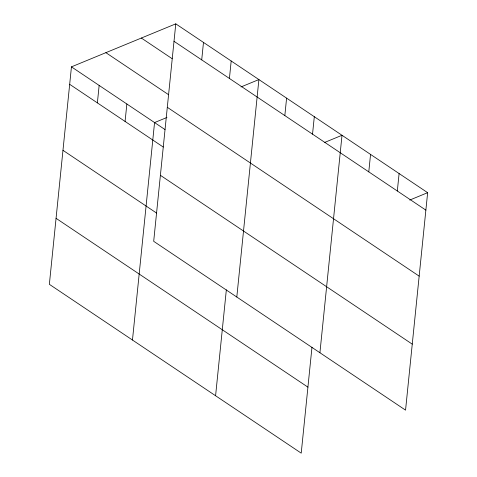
<?xml version="1.0" encoding="UTF-8"?>
<svg xmlns="http://www.w3.org/2000/svg" width="477" height="477" viewBox="0 0 477 477"><rect width="100%" height="100%" fill="white"/><g stroke="black" fill="none" stroke-linecap="round" stroke-linejoin="round"><path stroke-width="0.72" d="M175.78 23.85L153.689 241.314L405.551 410.142L427.642 192.678L175.78 23.85L71.449 66.858L49.358 284.322L301.22 453.15L311.976 347.232M97.38 102.883L99.15 85.425M125.081 121.456L126.858 103.998M132.469 340.035L154.56 122.571L166.956 117.461M201.711 59.875L203.488 42.423M229.419 78.449L231.19 60.99M215.586 395.749L226.342 289.831M236.807 297.028L258.898 79.564L240.992 86.945M284.829 115.589L286.599 98.137M312.53 134.162L314.307 116.704M319.918 352.741L342.009 135.277L324.795 142.373M368.781 171.869L370.551 154.411M397.323 191.003L399.1 173.545M409.737 200.06L427.642 192.678M174.01 41.308L425.872 210.136M141.353 38.041L172.131 58.677M105.876 52.667L168.673 94.756M167.302 107.307L419.164 276.135M71.449 66.858L165.03 129.583M69.672 84.31L163.253 147.041M160.397 175.309L412.259 344.144M62.97 150.315L156.551 213.046M56.059 218.317L307.921 387.145"/></g></svg>
